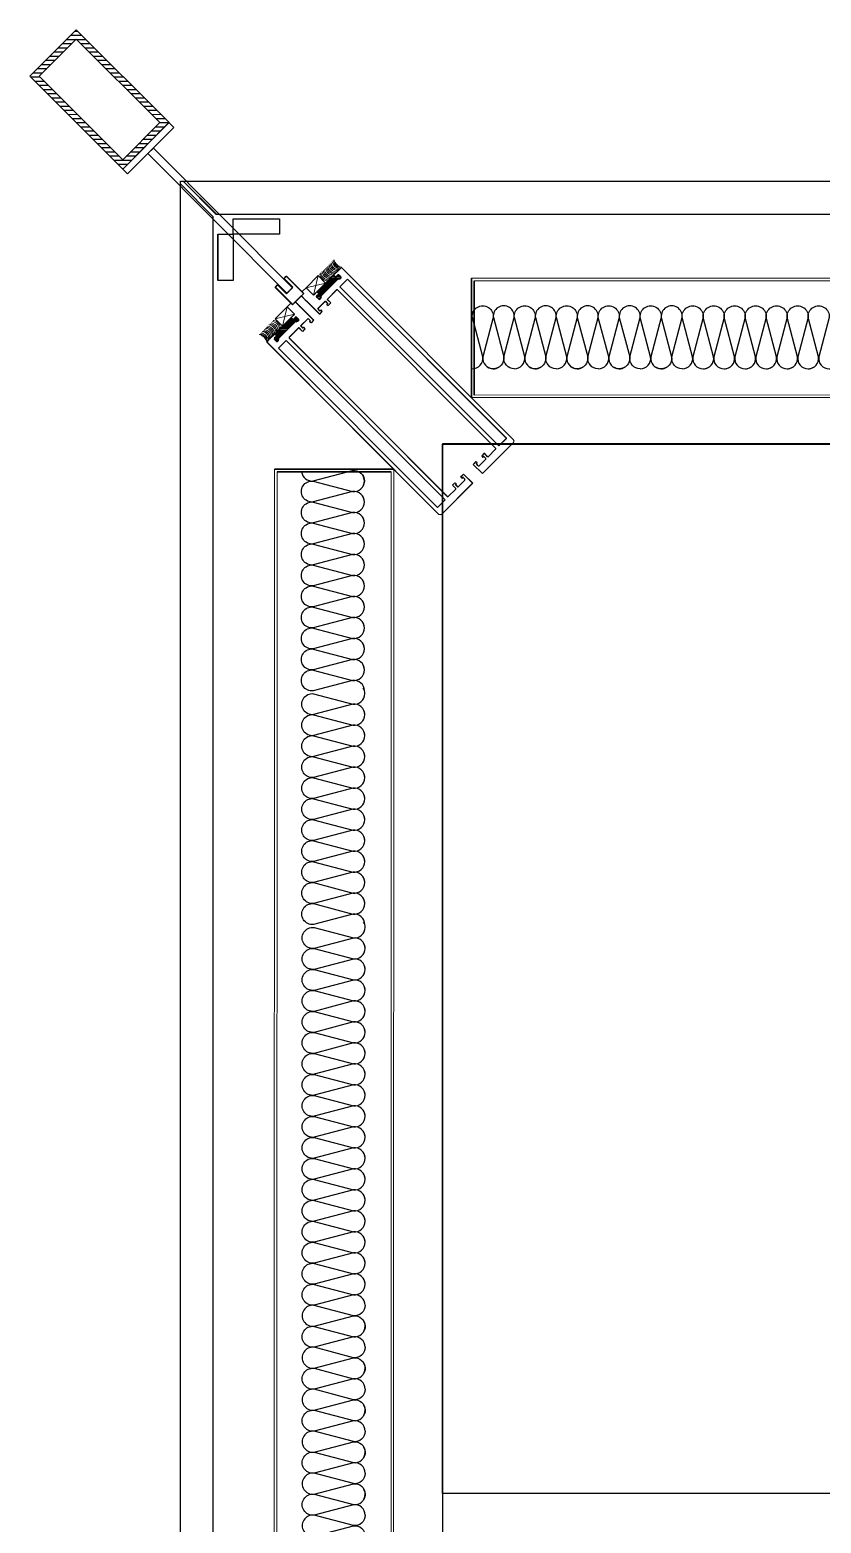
# Model space of a CAD drawing. Header units: feet. Extents: x 1421395 to 1426379, y -945253 to -943919.
# Drawn here: x 1421418.12 to 1421441.59, y -944243.07 to -944198.77 of the extents above; entities that cross this region are included whole.
import ezdxf

# ---------------------------------------------------------------- set-up
doc = ezdxf.new("R2010")
doc.units = ezdxf.units.FT
for name, color, linetype in [('04--hatch-1', 8, 'Continuous'), ('07--dim-1', 8, 'Continuous'), ('E--concrete-2', 4, 'Continuous'), ('glazing', 145, 'Continuous'), ('H--metalwork', 1, 'Continuous'), ('L--windows-1', 1, 'Continuous'), ('Xref Typical$0$L--windows-1', 1, 'Continuous')]:
    doc.layers.add(name, color=color, linetype=linetype)
doc.layers.add('1.PROFILES', color=6, linetype='Continuous', lineweight=35)

# ---------------------------------------------------------------- blocks, each defined once
blk = doc.blocks.new('DFS')
at = {"lineweight": 9}
h = blk.add_hatch(dxfattribs=at)
h.set_pattern_fill('ANSI32', color=250, scale=5, angle=855, style=0)
h.set_pattern_definition([(180, (832922.5313, -3439.9396), (-1e-11, -1.875), []), (180, (832921.9063, -3439.3146), (-1e-11, -1.875), [])])
h.paths.add_polyline_path([(638871.2, 53963.8, 0.414214), (638871.6, 53963.8), (638872.3, 53964.5), (638872.5, 53965.3), (638872.1, 53965.8), (638885.8, 53979.4), (638886.2, 53979), (638887, 53979.2), (638887.7, 53979.9, 0.414214), (638887.7, 53980.3), (638886, 53982, 0.414214), (638885.6, 53982), (638883.7, 53980), (638882.1, 53981.7, 0.094195), (638882, 53981.7), (638869.8, 53969.5, 0.094195), (638869.8, 53969.4), (638871.5, 53967.8), (638869.5, 53965.9, 0.414214), (638869.5, 53965.5)])
h = blk.add_hatch(dxfattribs=at)
h.set_pattern_fill('ANSI32', color=250, scale=5, angle=855, style=0)
h.set_pattern_definition([(180, (830801.9186, -1319.3269), (-1e-11, -1.875), []), (180, (830801.2936, -1318.7019), (-1e-11, -1.875), [])])
h.paths.add_polyline_path([(638855.5, 53948.1, -0.414214), (638855.5, 53947.8), (638854.8, 53947.1), (638854, 53946.8), (638853.6, 53947.2), (638839.9, 53933.6), (638840.3, 53933.2), (638840.1, 53932.3), (638839.4, 53931.6, -0.414214), (638839, 53931.6), (638837.3, 53933.3, -0.414214), (638837.3, 53933.7), (638839.3, 53935.6), (638837.7, 53937.2, -0.094195), (638837.7, 53937.3), (638849.8, 53949.5, -0.094195), (638849.9, 53949.5), (638851.5, 53947.9), (638853.5, 53949.8, -0.414214), (638853.8, 53949.8)])
at = {"color": 250}
for p, q in [((638888.3, 53987.9, 0), (638886.2, 53985.8, 0)), ((639019.4, 53856.5, 0), (638888.3, 53987.9, 0)), ((638844.4, 53979.2, 0), (638846.3, 53981.1, 0)), ((638851.1, 53972.6, 0), (638844.4, 53979.2, 0)), ((638846.5, 53981.3, 0), (638844.6, 53979.5, 0)), ((638844.6, 53979.5, 0), (638851.3, 53972.8, 0)), ((638846.3, 53981.1, 0), (638859.5, 53967.9, 0)), ((638859.7, 53968.1, 0), (638846.5, 53981.3, 0)), ((638885.8, 53979.1, 0), (638872.4, 53965.8, 0)), ((638886.2, 53985.8, 0), (638882.2, 53981.9, 0)), ((638882.2, 53981.9, 0), (638883.7, 53980.4, 0)), ((638883.7, 53980.4, 0), (638885.5, 53982.2, 0)), ((638886.1, 53978.7, 0), (638885.8, 53979.1, 0)), ((638887.1, 53979, 0), (638886.1, 53978.7, 0)), ((638886.2, 53982.2, 0), (638887.9, 53980.5, 0)), ((638887.9, 53979.8, 0), (638887.1, 53979, 0)), ((638837.8, 53972.6, 0), (638839.6, 53974.5, 0)), ((638851, 53959.4, 0), (638837.8, 53972.6, 0)), ((638839.9, 53974.7, 0), (638838, 53972.8, 0)), ((638838, 53972.8, 0), (638851.2, 53959.6, 0)), ((638839.6, 53974.5, 0), (638846.3, 53967.8, 0)), ((638846.5, 53968, 0), (638839.9, 53974.7, 0)), ((638846.3, 53967.8, 0), (638851.3, 53972.8, 0)), ((638847.4, 53968.8, 0), (638846.5, 53968, 0)), ((638857.7, 53966.2, 0), (638854.6, 53963, 0)), ((638857.7, 53966.2, 0), (638860.6, 53963.2, 0)), ((638867.1, 53966.7, 0), (638861.4, 53972.4, 0)), ((638867.4, 53967.1, 0), (638867.1, 53966.7, 0)), ((638869.6, 53969.3, 0), (638867.4, 53967.1, 0)), ((638869.3, 53966, 0), (638871.1, 53967.8, 0)), ((638871, 53963.6, 0), (638869.3, 53965.3, 0)), ((638871.1, 53967.8, 0), (638869.6, 53969.3, 0)), ((638872.4, 53965.8, 0), (638872.8, 53965.4, 0)), ((638872.8, 53965.4, 0), (638872.5, 53964.4, 0)), ((638877.7, 53963.7, 0), (638884.7, 53970.7, 0)), ((638885.4, 53970.7, 0), (639005.8, 53850, 0)), ((638852.6, 53952.3, 0), (638846.9, 53957.9, 0)), ((638853.2, 53961.6, 0), (638856.3, 53964.8, 0)), ((638853.2, 53961.6, 0), (638867.1, 53947.7, 0)), ((638856.1, 53958.7, 0), (638857.5, 53957.2, 0)), ((638857.5, 53957.2, 0), (638867.1, 53947.7, 0)), ((638860.6, 53963.2, 0), (638862.1, 53961.8, 0)), ((638862.1, 53961.8, 0), (638871.7, 53952.2, 0)), ((638870.4, 53956.4, 0), (638876, 53962.1, 0)), ((638871.9, 53954.9, 0), (638870.4, 53956.4, 0)), ((638872.5, 53964.4, 0), (638871.7, 53963.6, 0)), ((638871.7, 53952.2, 0), (638873.6, 53954.2, 0)), ((638872.1, 53954.7, 0), (638872, 53954.9, 0)), ((638872.6, 53955.2, 0), (638872.1, 53954.7, 0)), ((638873.6, 53954.2, 0), (638873.1, 53955.1, 0)), ((638876, 53962.1, 0), (638877.5, 53960.6, 0)), ((638877.8, 53960.3, 0), (638877.3, 53959.8, 0)), ((638877.4, 53959.4, 0), (638878.3, 53958.8, 0)), ((638877.6, 53960.5, 0), (638877.8, 53960.3, 0)), ((638880.2, 53960.8, 0), (638877.7, 53963.3, 0)), ((638878.3, 53958.8, 0), (638880.2, 53960.8, 0)), ((638840.3, 53933.6, 0), (638853.6, 53946.9, 0)), ((638851.5, 53948.2, 0), (638850, 53949.7, 0)), ((638850.3, 53949.9, 0), (638852.5, 53952.1, 0)), ((638853.3, 53950, 0), (638851.5, 53948.2, 0)), ((638852.2, 53951.9, 0), (638852.6, 53952.3, 0)), ((638853.6, 53946.9, 0), (638853.9, 53946.5, 0)), ((638853.9, 53946.5, 0), (638854.9, 53946.8, 0)), ((638855.7, 53948.3, 0), (638854, 53950, 0)), ((638854.9, 53946.8, 0), (638855.7, 53947.6, 0)), ((638862.9, 53949, 0), (638857.2, 53943.3, 0)), ((638857.2, 53943.3, 0), (638858.7, 53941.8, 0)), ((638864.4, 53947.4, 0), (638862.9, 53949, 0)), ((638864.1, 53946.7, 0), (638864.6, 53947.2, 0)), ((638865.1, 53945.7, 0), (638864.2, 53946.2, 0)), ((638864.6, 53947.2, 0), (638864.5, 53947.4, 0)), ((638867.1, 53947.7, 0), (638865.1, 53945.7, 0)), ((638831.4, 53931, 0), (638833.5, 53933.2, 0)), ((638962.5, 53799.6, 0), (638831.4, 53931, 0)), ((638833.7, 53933.4, 0), (638837.7, 53937.3, 0)), ((638838.9, 53935.6, 0), (638837.2, 53933.9, 0)), ((638837.2, 53933.2, 0), (638838.9, 53931.5, 0)), ((638837.4, 53937.1, 0), (638838.9, 53935.6, 0)), ((638839.6, 53931.5, 0), (638840.3, 53932.2, 0)), ((638840.6, 53933.2, 0), (638840.3, 53933.6, 0)), ((638840.3, 53932.2, 0), (638840.6, 53933.2, 0)), ((638855.6, 53941.7, 0), (638848.6, 53934.7, 0)), ((638848.6, 53933.9, 0), (638969, 53813.2, 0)), ((638858.6, 53939.1, 0), (638856, 53941.7, 0)), ((638860.5, 53941, 0), (638858.6, 53939.1, 0)), ((638858.8, 53941.7, 0), (638859, 53941.5, 0)), ((638859, 53941.5, 0), (638859.5, 53942, 0)), ((638860, 53942, 0), (638860.5, 53941, 0)), ((638995.7, 53830.7, 0), (639019.5, 53854.5, 0)), ((639019.9, 53855.5, 0), (639019.4, 53856.5, 0)), ((639019.5, 53854.5, 0), (639019.9, 53855.5, 0)), ((638998.3, 53841.8, 0), (638993.3, 53836.7, 0)), ((638997.2, 53846.2, 0), (638995.3, 53844.3, 0)), ((638995.3, 53844.3, 0), (638995.8, 53843.3, 0)), ((638996.2, 53843.2, 0), (638996.4, 53843.5, 0)), ((638996.7, 53843.7, 0), (638996.8, 53843.8, 0)), ((638996.8, 53843.8, 0), (638998.3, 53842.2, 0)), ((638999.8, 53843.6, 0), (638997.2, 53846.2, 0)), ((639005.8, 53849.3, 0), (639000.2, 53843.6, 0)), ((638979.4, 53828.4, 0), (638980.6, 53829.6, 0)), ((638980.6, 53829.6, 0), (638981.3, 53830.3, 0)), ((638981.3, 53830.3, 0), (638988.3, 53823.3, 0)), ((638989.5, 53838.4, 0), (638988.7, 53837.7, 0)), ((638988.7, 53837.7, 0), (638995.7, 53830.7, 0)), ((638990.6, 53839.6, 0), (638989.5, 53838.4, 0)), ((638991.6, 53839.1, 0), (638990.6, 53839.6, 0)), ((638991.2, 53838.1, 0), (638991.1, 53838.1, 0)), ((638991.1, 53838.1, 0), (638991.2, 53838.1, 0)), ((638991.3, 53838.4, 0), (638991.6, 53838.6, 0)), ((638991.5, 53837.8, 0), (638991.4, 53837.8, 0)), ((638992.5, 53836.7, 0), (638991.5, 53837.8, 0)), ((638988.3, 53823.3, 0), (638964.5, 53799.5, 0)), ((638969.7, 53813.2, 0), (638975.4, 53818.9, 0)), ((638972.9, 53821.8, 0), (638974.8, 53823.7, 0)), ((638975.4, 53819.3, 0), (638972.9, 53821.8, 0)), ((638974.8, 53823.7, 0), (638975.7, 53823.2, 0)), ((638975.3, 53822.3, 0), (638975.3, 53822.2, 0)), ((638975.3, 53822.2, 0), (638976.8, 53820.7, 0)), ((638975.8, 53822.8, 0), (638975.5, 53822.6, 0)), ((638977.2, 53820.7, 0), (638982.3, 53825.8, 0)), ((638980, 53827.5, 0), (638979.4, 53828.4, 0)), ((638980.6, 53827.7, 0), (638980.4, 53827.4, 0)), ((638980.9, 53827.9, 0), (638980.9, 53827.9, 0)), ((638980.9, 53827.9, 0), (638980.9, 53827.9, 0)), ((638982.3, 53826.5, 0), (638981.3, 53827.6, 0)), ((638981.3, 53827.6, 0), (638981.3, 53827.6, 0)), ((638963.5, 53799.2, 0), (638962.5, 53799.6, 0)), ((638964.5, 53799.5, 0), (638963.5, 53799.2, 0))]:
    blk.add_line(p, q, dxfattribs=at)
at = {"color": 250, "lineweight": 0}
for p, q in [((638870.6, 53981.6, 0), (638867.1, 53966.7, 0)), ((638876.2, 53975.9, 0), (638861.4, 53972.4, 0)), ((638843.4, 53943.1, 0), (638846.9, 53957.9, 0)), ((638837.8, 53948.7, 0), (638852.6, 53952.3, 0))]:
    blk.add_line(p, q, dxfattribs=at)
at = {"color": 6, "lineweight": 0}
for p, q in [((638987.4, 53979.6, 0), (639850.2, 53980, 0)), ((638989.4, 53977.6, 0), (639848.2, 53978, 0)), ((638987.4, 53888.6, 0), (639850.2, 53888.9, 0)), ((638989.4, 53890.6, 0), (639848.2, 53890.9, 0)), ((638837, 52584.1, 0), (638837.2, 53834, 0)), ((638839, 52586.1, 0), (638839.2, 53832, 0)), ((638926, 52586.1, 0), (638926.3, 53832, 0)), ((638928, 52584.1, 0), (638928.3, 53834, 0))]:
    blk.add_line(p, q, dxfattribs=at)
at = {"color": 250, "lineweight": 0, "elevation": 0}
for points in [[(638870.6, 53981.6), (638861.4, 53972.4), (638867.1, 53966.7), (638876.2, 53975.9)], [(638837.8, 53948.7), (638846.9, 53957.9), (638852.6, 53952.3), (638843.4, 53943.1)]]:
    blk.add_lwpolyline(points, close=True, dxfattribs=at)
at = {"color": 250, "lineweight": 9, "elevation": 0}
for points in [[(638883.7, 53980), (638885.6, 53982, -0.414214), (638886, 53982), (638887.7, 53980.3, -0.414214), (638887.7, 53979.9), (638887, 53979.2), (638886.2, 53979), (638885.8, 53979.4), (638872.1, 53965.8), (638872.5, 53965.3), (638872.3, 53964.5), (638871.6, 53963.8, -0.414214), (638871.2, 53963.8), (638869.5, 53965.5, -0.414214), (638869.5, 53965.9), (638871.5, 53967.8), (638869.8, 53969.4, -0.094195), (638869.8, 53969.5), (638882, 53981.7, -0.094195), (638882.1, 53981.7)], [(638839.3, 53935.6), (638837.3, 53933.7, 0.414214), (638837.3, 53933.3), (638839, 53931.6, 0.414214), (638839.4, 53931.6), (638840.1, 53932.3), (638840.3, 53933.2), (638839.9, 53933.6), (638853.6, 53947.2), (638854, 53946.8), (638854.8, 53947.1), (638855.5, 53947.8, 0.414214), (638855.5, 53948.1), (638853.8, 53949.8, 0.414214), (638853.5, 53949.8), (638851.5, 53947.9), (638849.9, 53949.5, 0.094195), (638849.8, 53949.5), (638837.7, 53937.3, 0.094195), (638837.7, 53937.2)]]:
    blk.add_lwpolyline(points, format="xyb", close=True, dxfattribs=at)
at = {"color": 250, "elevation": 0}
for points in [[(638887.1, 53973.2), (638892.9, 53979), (639014.1, 53857.6), (639008.3, 53851.8)], [(638887.1, 53973.2), (638892.9, 53979), (639014.1, 53857.6), (639008.3, 53851.8)], [(638846.1, 53932.2), (638840.3, 53926.4), (638961.5, 53804.9), (638967.3, 53810.7)], [(638846.1, 53932.2), (638840.3, 53926.4), (638961.5, 53804.9), (638967.3, 53810.7)]]:
    blk.add_lwpolyline(points, close=True, dxfattribs=at)
for points in [[(638853.2, 53961.6), (638859.7, 53968.1)], [(638861.4, 53972.4), (638858.4, 53969.4)], [(638846.9, 53957.9), (638849.7, 53960.7)], [(638853.2, 53961.6), (638851, 53959.4)]]:
    blk.add_lwpolyline(points, dxfattribs=at)
at = {"color": 250}
for points, elevation in [([(638988, 53910.6, 0.451718), (638996, 53919.6), (638988.1, 53949.6, -1.135042), (639004, 53949.6), (638996.1, 53919.6, 0.451718), (639004, 53910.6, 0.137116), (639008.2, 53911.8, 0.137116)], 0), ([(639020, 53910.6, -0.451718), (639012.1, 53919.6), (639020, 53949.6, 1.135042), (639004.1, 53949.6), (639012, 53919.6, -0.451718), (639004, 53910.6, -0.137116), (638999.9, 53911.8, -0.137116)], 0), ([(639020, 53910.6, 0.451718), (639028, 53919.6), (639020.1, 53949.6, -1.135042), (639036, 53949.6), (639028.1, 53919.6, 0.451718), (639036, 53910.6, 0.137116), (639040.2, 53911.8, 0.137116)], 0), ([(639052, 53910.6, -0.451718), (639044.1, 53919.6), (639052, 53949.6, 1.135042), (639036.1, 53949.6), (639044, 53919.6, -0.451718), (639036, 53910.6, -0.137116), (639031.9, 53911.8, -0.137116)], 0), ([(639052, 53910.6, 0.451718), (639060, 53919.6), (639052.1, 53949.6, -1.135042), (639068, 53949.6), (639060.1, 53919.6, 0.451718), (639068, 53910.6, 0.137116), (639072.2, 53911.8, 0.137116)], 0), ([(639084, 53910.6, -0.451718), (639076.1, 53919.6), (639084, 53949.6, 1.135042), (639068.1, 53949.6), (639076, 53919.6, -0.451718), (639068, 53910.6, -0.137116), (639063.9, 53911.8, -0.137116)], 0), ([(639084, 53910.6, 0.451718), (639092, 53919.6), (639084.1, 53949.6, -1.135042), (639100, 53949.6), (639092.1, 53919.6, 0.451718), (639100, 53910.6, 0.137116), (639104.2, 53911.8, 0.137116)], 0), ([(639116, 53910.6, -0.451718), (639108.1, 53919.6), (639116, 53949.6, 1.135042), (639100.1, 53949.6), (639108, 53919.6, -0.451718), (639100, 53910.6, -0.137116), (639095.9, 53911.8, -0.137116)], 0), ([(639116, 53910.6, 0.451718), (639124, 53919.6), (639116.1, 53949.6, -1.135042), (639132, 53949.6), (639124.1, 53919.6, 0.451718), (639132, 53910.6, 0.137116), (639136.2, 53911.8, 0.137116)], 0), ([(639148, 53910.6, -0.451718), (639140.1, 53919.6), (639148, 53949.6, 1.135042), (639132.1, 53949.6), (639140, 53919.6, -0.451718), (639132, 53910.6, -0.137116), (639127.9, 53911.8, -0.137116)], 0), ([(639148, 53910.6, 0.451718), (639156, 53919.6), (639148.1, 53949.6, -1.135042), (639164, 53949.6), (639156.1, 53919.6, 0.451718), (639164, 53910.6, 0.137116), (639168.2, 53911.8, 0.137116)], 0), ([(639164, 53910.6, 0.451718), (639172, 53919.6), (639164.1, 53949.6, -1.135042), (639180, 53949.6), (639172.1, 53919.6, 0.451718), (639180, 53910.6, 0.137116), (639184.2, 53911.8, 0.137116)], 0), ([(639180, 53910.6, 0.451718), (639188, 53919.6), (639180.1, 53949.6, -1.135042), (639196, 53949.6), (639188.1, 53919.6, 0.451718), (639196, 53910.6, 0.137116), (639200.2, 53911.8, 0.137116)], 0), ([(639196, 53910.6, 0.451718), (639204, 53919.6), (639196.1, 53949.6, -1.135042), (639212, 53949.6), (639204.1, 53919.6, 0.451718), (639212, 53910.6, 0.137116), (639216.2, 53911.8, 0.137116)], 0), ([(639212, 53910.6, 0.451718), (639220, 53919.6), (639212.1, 53949.6, -1.135042), (639228, 53949.6), (639220.1, 53919.6, 0.451718), (639228, 53910.6, 0.137116), (639232.2, 53911.8, 0.137116)], 0), ([(639228, 53910.6, 0.451718), (639236, 53919.6), (639228.1, 53949.6, -1.135042), (639244, 53949.6), (639236.1, 53919.6, 0.451718), (639244, 53910.6, 0.137116), (639248.2, 53911.8, 0.137116)], 0), ([(639244, 53910.6, 0.451718), (639252, 53919.6), (639244.1, 53949.6, -1.135042), (639260, 53949.6), (639252.1, 53919.6, 0.451718), (639260, 53910.6, 0.137116), (639264.2, 53911.8, 0.137116)], 0), ([(638905.8, 53809.1, 0.451718), (638896.8, 53817), (638866.8, 53809.1, -1.135042), (638866.8, 53825), (638896.8, 53817.1, 0.451718), (638905.8, 53825.1, 0.137116), (638904.6, 53829.2, 0.137116)], 0), ([(638857.9, 53832, 0.410517), (638866.8, 53825.1), (638896.8, 53833, -0.451718), (638905.8, 53825.1, -0.137116), (638904.6, 53820.9)], 0), ([(638905.8, 53793.1, 0.451718), (638896.8, 53801), (638866.8, 53793.1, -1.135042), (638866.8, 53809), (638896.8, 53801.1, 0.451718), (638905.8, 53809.1, 0.137116), (638904.6, 53813.2, 0.137116)], 0), ([(638905.8, 53777.1, 0.451718), (638896.8, 53785), (638866.8, 53777.1, -1.135042), (638866.8, 53793), (638896.8, 53785.1, 0.451718), (638905.8, 53793.1, 0.137116), (638904.6, 53797.2, 0.137116)], 0), ([(638905.8, 53761.1, 0.451718), (638896.8, 53769), (638866.8, 53761.1, -1.135042), (638866.8, 53777), (638896.8, 53769.1, 0.451718), (638905.8, 53777.1, 0.137116), (638904.6, 53781.2, 0.137116)], 0), ([(638905.8, 53745.1, 0.451718), (638896.8, 53753), (638866.8, 53745.1, -1.135042), (638866.8, 53761), (638896.8, 53753.1, 0.451718), (638905.8, 53761.1, 0.137116), (638904.6, 53765.2, 0.137116)], 0), ([(638905.8, 53729.1, 0.451718), (638896.8, 53737), (638866.8, 53729.1, -1.135042), (638866.8, 53745), (638896.8, 53737.1, 0.451718), (638905.8, 53745.1, 0.137116), (638904.6, 53749.2, 0.137116)], 0), ([(638905.8, 53713.1, 0.451718), (638896.8, 53721), (638866.8, 53713.1, -1.135042), (638866.8, 53729), (638896.8, 53721.1, 0.451718), (638905.8, 53729.1, 0.137116), (638904.6, 53733.2, 0.137116)], 0), ([(638905.8, 53697.1, 0.451718), (638896.8, 53705), (638866.8, 53697.1, -1.135042), (638866.8, 53713), (638896.8, 53705.1, 0.451718), (638905.8, 53713.1, 0.137116), (638904.6, 53717.2, 0.137116)], 0), ([(638905.8, 53681.1, 0.451718), (638896.8, 53689), (638866.8, 53681.1, -1.135042), (638866.8, 53697), (638896.8, 53689.1, 0.451718), (638905.8, 53697.1, 0.137116), (638904.6, 53701.2, 0.137116)], 0), ([(638905.8, 53665.1, 0.451718), (638896.8, 53673), (638866.8, 53665.1, -1.135042), (638866.8, 53681), (638896.8, 53673.1, 0.451718), (638905.8, 53681.1, 0.137116), (638904.6, 53685.2, 0.137116)], 0), ([(638906.1, 53646.9, 0.451718), (638897.1, 53654.9), (638867.1, 53647, -1.135042), (638867.1, 53662.9), (638897.1, 53655, 0.451718), (638906.1, 53662.9, 0.137116), (638904.9, 53667.1, 0.137116)], 0), ([(638906.1, 53630.9, 0.451718), (638897.1, 53638.9), (638867.1, 53631, -1.135042), (638867.1, 53646.9), (638897.1, 53639, 0.451718), (638906.1, 53646.9, 0.137116), (638904.9, 53651.1, 0.137116)], 0), ([(638906.1, 53614.9, 0.451718), (638897.1, 53622.9), (638867.1, 53615, -1.135042), (638867.1, 53630.9), (638897.1, 53623, 0.451718), (638906.1, 53630.9, 0.137116), (638904.9, 53635.1, 0.137116)], 0), ([(638906.1, 53598.9, 0.451718), (638897.1, 53606.9), (638867.1, 53599, -1.135042), (638867.1, 53614.9), (638897.1, 53607, 0.451718), (638906.1, 53614.9, 0.137116), (638904.9, 53619.1, 0.137116)], 0), ([(638906.1, 53582.9, 0.451718), (638897.1, 53590.9), (638867.1, 53583, -1.135042), (638867.1, 53598.9), (638897.1, 53591, 0.451718), (638906.1, 53598.9, 0.137116), (638904.9, 53603.1, 0.137116)], 0), ([(638906.1, 53566.9, 0.451718), (638897.1, 53574.9), (638867.1, 53567, -1.135042), (638867.1, 53582.9), (638897.1, 53575, 0.451718), (638906.1, 53582.9, 0.137116), (638904.9, 53587.1, 0.137116)], 0), ([(638906.1, 53550.9, 0.451718), (638897.1, 53558.9), (638867.1, 53551, -1.135042), (638867.1, 53566.9), (638897.1, 53559, 0.451718), (638906.1, 53566.9, 0.137116), (638904.9, 53571.1, 0.137116)], 0), ([(638906.1, 53534.9, 0.451718), (638897.1, 53542.9), (638867.1, 53535, -1.135042), (638867.1, 53550.9), (638897.1, 53543, 0.451718), (638906.1, 53550.9, 0.137116), (638904.9, 53555.1, 0.137116)], 0), ([(638906.1, 53518.9, 0.451718), (638897.1, 53526.9), (638867.1, 53519, -1.135042), (638867.1, 53534.9), (638897.1, 53527, 0.451718), (638906.1, 53534.9, 0.137116), (638904.9, 53539.1, 0.137116)], 0), ([(638906.1, 53502.9, 0.451718), (638897.1, 53510.9), (638867.1, 53503, -1.135042), (638867.1, 53518.9), (638897.1, 53511, 0.451718), (638906.1, 53518.9, 0.137116), (638904.9, 53523.1, 0.137116)], 0), ([(638906.1, 53486.9, 0.451718), (638897.1, 53494.9), (638867.1, 53487, -1.135042), (638867.1, 53502.9), (638897.1, 53495, 0.451718), (638906.1, 53502.9, 0.137116), (638904.9, 53507.1, 0.137116)], 0), ([(638906.4, 53468.8, 0.451718), (638897.4, 53476.7), (638867.4, 53468.8, -1.135042), (638867.4, 53484.7), (638897.4, 53476.8, 0.451718), (638906.4, 53484.8, 0.137116), (638905.2, 53488.9, 0.137116)], 0), ([(638906.4, 53452.8, 0.451718), (638897.4, 53460.7), (638867.4, 53452.8, -1.135042), (638867.4, 53468.7), (638897.4, 53460.8, 0.451718), (638906.4, 53468.8, 0.137116), (638905.2, 53472.9, 0.137116)], 0), ([(638906.4, 53436.8, 0.451718), (638897.4, 53444.7), (638867.4, 53436.8, -1.135042), (638867.4, 53452.7), (638897.4, 53444.8, 0.451718), (638906.4, 53452.8, 0.137116), (638905.2, 53456.9, 0.137116)], 0), ([(638906.4, 53420.8, 0.451718), (638897.4, 53428.7), (638867.4, 53420.8, -1.135042), (638867.4, 53436.7), (638897.4, 53428.8, 0.451718), (638906.4, 53436.8, 0.137116), (638905.2, 53440.9, 0.137116)], 0), ([(638906.4, 53404.8, 0.451718), (638897.4, 53412.7), (638867.4, 53404.8, -1.135042), (638867.4, 53420.7), (638897.4, 53412.8, 0.451718), (638906.4, 53420.8, 0.137116), (638905.2, 53424.9, 0.137116)], 0), ([(638906.4, 53388.8, 0.451718), (638897.4, 53396.7), (638867.4, 53388.8, -1.135042), (638867.4, 53404.7), (638897.4, 53396.8, 0.451718), (638906.4, 53404.8, 0.137116), (638905.2, 53408.9, 0.137116)], 0), ([(638906.4, 53372.8, 0.451718), (638897.4, 53380.7), (638867.4, 53372.8, -1.135042), (638867.4, 53388.7), (638897.4, 53380.8, 0.451718), (638906.4, 53388.8, 0.137116), (638905.2, 53392.9, 0.137116)], 0), ([(638906.4, 53356.8, 0.451718), (638897.4, 53364.7), (638867.4, 53356.8, -1.135042), (638867.4, 53372.7), (638897.4, 53364.8, 0.451718), (638906.4, 53372.8, 0.137116), (638905.2, 53376.9, 0.137116)], 0), ([(638906.4, 53340.8, 0.451718), (638897.4, 53348.7), (638867.4, 53340.8, -1.135042), (638867.4, 53356.7), (638897.4, 53348.8, 0.451718), (638906.4, 53356.8, 0.137116), (638905.2, 53360.9, 0.137116)], 0), ([(638906.4, 53324.8, 0.451718), (638897.4, 53332.7), (638867.4, 53324.8, -1.135042), (638867.4, 53340.7), (638897.4, 53332.8, 0.451718), (638906.4, 53340.8, 0.137116), (638905.2, 53344.9, 0.137116)], 0), ([(638906.4, 53308.8, 0.451718), (638897.4, 53316.7), (638867.4, 53308.8, -1.135042), (638867.4, 53324.7), (638897.4, 53316.8, 0.451718), (638906.4, 53324.8, 0.137116), (638905.2, 53328.9, 0.137116)], 0), ([(638906.4, 53292.8, 0.451718), (638897.4, 53300.7), (638867.4, 53292.8, -1.135042), (638867.4, 53308.7), (638897.4, 53300.8, 0.451718), (638906.4, 53308.8, 0.137116), (638905.2, 53312.9, 0.137116)], 0), ([(638906.4, 53276.8, 0.451718), (638897.4, 53284.7), (638867.4, 53276.8, -1.135042), (638867.4, 53292.7), (638897.4, 53284.8, 0.451718), (638906.4, 53292.8, 0.137116), (638905.2, 53296.9, 0.137116)], 0), ([(638906.4, 53260.8, 0.451718), (638897.4, 53268.7), (638867.4, 53260.8, -1.135042), (638867.4, 53276.7), (638897.4, 53268.8, 0.451718), (638906.4, 53276.8, 0.137116), (638905.2, 53280.9, 0.137116)], 0), ([(638906.4, 53244.8, 0.451718), (638897.4, 53252.7), (638867.4, 53244.8, -1.135042), (638867.4, 53260.7), (638897.4, 53252.8, 0.451718), (638906.4, 53260.8, 0.137116), (638905.2, 53264.9, 0.137116)], 0), ([(638906.4, 53228.8, 0.451718), (638897.4, 53236.7), (638867.4, 53228.8, -1.135042), (638867.4, 53244.7), (638897.4, 53236.8, 0.451718), (638906.4, 53244.8, 0.137116), (638905.2, 53248.9, 0.137116)], 0), ([(638906.4, 53212.8, 0.451718), (638897.4, 53220.7), (638867.4, 53212.8, -1.135042), (638867.4, 53228.7), (638897.4, 53220.8, 0.451718), (638906.4, 53228.8, 0.137116), (638905.2, 53232.9, 0.137116)], 0), ([(638906.4, 53196.8, 0.451718), (638897.4, 53204.7), (638867.4, 53196.8, -1.135042), (638867.4, 53212.7), (638897.4, 53204.8, 0.451718), (638906.4, 53212.8, 0.137116), (638905.2, 53216.9, 0.137116)], 0), ([(638906.4, 53196.8, -0.451718), (638897.4, 53188.8), (638867.4, 53196.7, 1.135042), (638867.4, 53180.8), (638897.4, 53188.7, -0.451718), (638906.4, 53180.8, -0.137116), (638905.2, 53176.6, -0.137116)], 0), ([(638906.4, 53164.8, 0.451718), (638897.4, 53172.7), (638867.4, 53164.8, -1.135042), (638867.4, 53180.7), (638897.4, 53172.8, 0.451718), (638906.4, 53180.8, 0.137116), (638905.2, 53184.9, 0.137116)], 0), ([(638906.4, 53164.8, -0.451718), (638897.4, 53156.8), (638867.4, 53164.7, 1.135042), (638867.4, 53148.8), (638897.4, 53156.7, -0.451718), (638906.4, 53148.8, -0.137116), (638905.2, 53144.6, -0.137116)], 0), ([(638906.4, 53132.8, 0.451718), (638897.4, 53140.7), (638867.4, 53132.8, -1.135042), (638867.4, 53148.7), (638897.4, 53140.8, 0.451718), (638906.4, 53148.8, 0.137116), (638905.2, 53152.9, 0.137116)], 0), ([(638906.4, 53132.8, -0.451718), (638897.4, 53124.8), (638867.4, 53132.7, 1.135042), (638867.4, 53116.8), (638897.4, 53124.7, -0.451718), (638906.4, 53116.8, -0.137116), (638905.2, 53112.6, -0.137116)], 0), ([(638906.4, 53100.8, 0.451718), (638897.4, 53108.7), (638867.4, 53100.8, -1.135042), (638867.4, 53116.7), (638897.4, 53108.8, 0.451718), (638906.4, 53116.8, 0.137116), (638905.2, 53120.9, 0.137116)], 0), ([(638906.4, 53100.8, -0.451718), (638897.4, 53092.8), (638867.4, 53100.7, 1.135042), (638867.4, 53084.8), (638897.4, 53092.7, -0.451718), (638906.4, 53084.8, -0.137116), (638905.2, 53080.6, -0.137116)], 0), ([(638906.4, 53068.8, 0.451718), (638897.4, 53076.7), (638867.4, 53068.8, -1.135042), (638867.4, 53084.7), (638897.4, 53076.8, 0.451718), (638906.4, 53084.8, 0.137116), (638905.2, 53088.9, 0.137116)], 0), ([(638906.4, 53068.8, -0.451718), (638897.4, 53060.8), (638867.4, 53068.7, 1.135042), (638867.4, 53052.8), (638897.4, 53060.7, -0.451718), (638906.4, 53052.8, -0.137116), (638905.2, 53048.6, -0.137116)], 0), ([(638906.4, 53036.8, 0.451718), (638897.4, 53044.7), (638867.4, 53036.8, -1.135042), (638867.4, 53052.7), (638897.4, 53044.8, 0.451718), (638906.4, 53052.8, 0.137116), (638905.2, 53056.9, 0.137116)], 0), ([(638906.4, 53036.8, 0.451718), (638897.4, 53044.7), (638867.4, 53036.8, -1.135042), (638867.4, 53052.7), (638897.4, 53044.8, 0.451718), (638906.4, 53052.8, 0.137116), (638905.2, 53056.9, 0.137116)], 236), ([(638906.4, 53036.8, -0.451718), (638897.4, 53028.8), (638867.4, 53036.7, 1.135042), (638867.4, 53020.8), (638897.4, 53028.7, -0.451718), (638906.4, 53020.8, -0.137116), (638905.2, 53016.6, -0.137116)], 236)]:
    blk.add_lwpolyline(points, format="xyb", dxfattribs=dict(at, elevation=elevation))
at = {"color": 250, "lineweight": 0}
for centre, radius, start, end in [((638882.8, 53988.6, 0), 5.73, 184.7967, 273.6614), ((638883.6, 53989.3, 0), 5.73, 184.7967, 273.6614), ((638884.6, 53990.3, 0), 5.73, 184.7967, 273.6614), ((638885.4, 53991.2, 0), 5.73, 184.7967, 273.6614), ((638886.1, 53991.9, 0), 5.73, 184.7967, 273.6614), ((638888.9, 53994.2, 0), 7.86, 194.3786, 255.5825), ((638889.6, 53995, 0), 7.86, 194.3786, 255.5825), ((638890.2, 53995.5, 0), 7.86, 194.3714, 255.6286), ((638877.7, 53983.4, 0), 5.73, 184.7967, 273.6614), ((638878.4, 53984.2, 0), 5.73, 184.7967, 273.6614), ((638879.4, 53985.1, 0), 5.73, 184.7967, 273.6614), ((638880.3, 53986, 0), 5.73, 184.7967, 273.6614), ((638881.1, 53986.8, 0), 5.73, 184.7967, 273.6614), ((638882, 53987.8, 0), 5.73, 184.7967, 273.6614), ((638831.5, 53937.3, 0), 5.73, 356.3386, 85.2033), ((638832.5, 53938.3, 0), 5.73, 356.3386, 85.2033), ((638833.3, 53939, 0), 5.73, 356.3386, 85.2033), ((638834.2, 53939.9, 0), 5.73, 356.3386, 85.2033), ((638835.2, 53940.9, 0), 5.73, 356.3386, 85.2033), ((638835.9, 53941.7, 0), 5.73, 356.3386, 85.2033), ((638823.8, 53929.1, 0), 7.86, 14.3714, 75.6286), ((638824.4, 53929.7, 0), 7.86, 14.4175, 75.6214), ((638825.1, 53930.4, 0), 7.86, 14.4175, 75.6214), ((638827.4, 53933.2, 0), 5.73, 356.3386, 85.2033), ((638828.2, 53933.9, 0), 5.73, 356.3386, 85.2033), ((638829, 53934.7, 0), 5.73, 356.3386, 85.2033), ((638830, 53935.7, 0), 5.73, 356.3386, 85.2033), ((638830.7, 53936.5, 0), 5.73, 356.3386, 85.2033)]:
    blk.add_arc(centre, radius, start, end, dxfattribs=at)
at = {"color": 250}
for centre, radius, start, end in [((638885.8, 53981.8, 0), 0.5, 45, 135), ((638887.5, 53980.1, 0), 0.5, 315, 45), ((638869.7, 53965.7, 0), 0.5, 135, 225), ((638885, 53970.4, 0), 0.5, 45, 135), ((638871.4, 53964, 0), 0.5, 225, 315), ((638872.1, 53955.1, 0), 0.3, 213.6985, 236.3015), ((638872.8, 53955, 0), 0.3, 30, 135), ((638877.5, 53959.6, 0), 0.3, 135, 240), ((638877.4, 53960.3, 0), 0.3, 30.7816, 59.2184), ((638877.9, 53963.5, 0), 0.3, 135, 225), ((638853.6, 53949.6, 0), 0.5, 45, 135), ((638855.3, 53947.9, 0), 0.5, 315, 45), ((638864.4, 53946.5, 0), 0.3, 135, 240), ((638864.2, 53947.2, 0), 0.3, 33.6985, 56.3015), ((638837.5, 53933.5, 0), 0.5, 135, 225), ((638839.2, 53931.8, 0), 0.5, 225, 315), ((638848.9, 53934.3, 0), 0.5, 135, 225), ((638855.8, 53941.5, 0), 0.3, 45, 135), ((638859, 53941.9, 0), 0.3, 210.7816, 239.2184), ((638859.7, 53941.8, 0), 0.3, 30, 135), ((638996.1, 53843.5, 0), 0.3, 210, 303.3535), ((638996.7, 53843.4, 0), 0.3, 84.5901, 150), ((638998.1, 53842, 0), 0.3, 315, 45), ((639000, 53843.8, 0), 0.3, 225, 315), ((639005.5, 53849.6, 0), 0.5, 315, 45), ((638991.4, 53838.2, 0), 0.3, 120, 185.4099), ((638991.4, 53838.2, 0), 0.3, 195.8395, 223.2462), ((638991.5, 53838.1, 0), 0.3, 201.8392, 255), ((638991.4, 53838.8, 0), 0.3, 316.3831, 60), ((638992.9, 53837.1, 0), 0.5, 225, 315), ((638975.6, 53822.4, 0), 0.3, 120, 185.4099), ((638975.2, 53819.1, 0), 0.3, 315, 45), ((638975.5, 53823, 0), 0.3, 326.6465, 60), ((638977, 53820.9, 0), 0.3, 225, 315), ((638980.2, 53827.6, 0), 0.3, 210, 313.6169), ((638980.9, 53827.6, 0), 0.3, 84.5901, 150), ((638980.9, 53827.6, 0), 0.3, 46.7538, 74.1605), ((638981, 53827.5, 0), 0.3, 15, 68.1608), ((638982, 53826.1, 0), 0.5, 315, 45), ((638969.4, 53813.6, 0), 0.5, 225, 315)]:
    blk.add_arc(centre, radius, start, end, dxfattribs=at)
at = {"layer": '1.PROFILES'}
for p, q in [((638987.4, 53888.6, 0), (638987.4, 53979.6, 0)), ((638989.4, 53890.6, 0), (638989.4, 53977.6, 0)), ((638837.2, 53834, 0), (638928.3, 53834, 0)), ((638839.2, 53832, 0), (638926.3, 53832, 0))]:
    blk.add_line(p, q, dxfattribs=at)
at = {"layer": 'H--metalwork', "color": 6, "linetype": 'Continuous', "elevation": 0}
for points in [[(638805.8, 54013.3), (638805.8, 54024.8), (638841.1, 54024.8), (638841.1, 54013.3)], [(638794.2, 54013.3), (638805.8, 54013.3), (638805.8, 53977.9), (638794.2, 53977.9)]]:
    blk.add_lwpolyline(points, close=True, dxfattribs=at)
at = {"layer": 'L--windows-1', "color": 5, "linetype": 'Continuous'}
for p, q in [((638790.6, 54026.5, 0), (638765.6, 54051.5, 0)), ((638792.7, 54028.6, 0), (638767.7, 54053.6, 0))]:
    blk.add_line(p, q, dxfattribs=at)
blk = doc.blocks.new('Xref Typical$0$A$C678E3510')
at = {"layer": 'Xref Typical$0$L--windows-1'}
for p, q in [((2072, 23771.1, 0), (9372, 23771.1)), ((2072, 20006.1, 0), (2072, 23771.1, 0)), ((2272, 23571.1), (9372, 23571.1)), ((2272, 20006.1, 0), (2272, 23571.1, 0))]:
    blk.add_line(p, q, dxfattribs=at)
blk = doc.blocks.new('RGQ')
at = {"layer": '04--hatch-1'}
h = blk.add_hatch(dxfattribs=at)
h.set_pattern_fill('ANSI31', color=256)
h.paths.add_polyline_path([(431651, 108268.1), (431601, 108268.1), (431601, 108168.1), (431651, 108168.1)])
h.paths.add_polyline_path([(431646, 108263.1), (431646, 108173.1), (431606, 108173.1), (431606, 108263.1)], flags=16)
at = {"layer": 'H--metalwork'}
for points in [[(431601, 108268.1), (431651, 108268.1), (431651, 108168.1), (431601, 108168.1)], [(431606, 108263.1), (431646, 108263.1), (431646, 108173.1), (431606, 108173.1)]]:
    blk.add_lwpolyline(points, close=True, dxfattribs=at)
blk = doc.blocks.new('4th')
at = {"lineweight": 9}
h = blk.add_hatch(dxfattribs=at)
h.set_pattern_fill('ANSI32', color=250, scale=5, angle=855, style=0)
h.set_pattern_definition([(180, (-274969.1879, -428438.2266), (-1e-11, -1.875), []), (180, (-274969.8129, -428437.6016), (-1e-11, -1.875), [])])
h.paths.add_polyline_path([(-472657.3, -371034.5, 0.414214), (-472657, -371034.5), (-472656.3, -371033.8), (-472656, -371032.9), (-472656.5, -371032.5), (-472642.8, -371018.9), (-472642.4, -371019.3), (-472641.6, -371019.1), (-472640.9, -371018.3, 0.414214), (-472640.9, -371018), (-472642.6, -371016.3, 0.414214), (-472642.9, -371016.3), (-472644.9, -371018.2), (-472646.5, -371016.6, 0.094195), (-472646.5, -371016.6), (-472658.7, -371028.8, 0.094195), (-472658.7, -371028.9), (-472657.1, -371030.5), (-472659, -371032.4, 0.414214), (-472659, -371032.8)])
h = blk.add_hatch(dxfattribs=at)
h.set_pattern_fill('ANSI32', color=250, scale=5, angle=855, style=0)
h.set_pattern_definition([(180, (-277089.8006, -426317.614), (-1e-11, -1.875), []), (180, (-277090.4256, -426316.989), (-1e-11, -1.875), [])])
h.paths.add_polyline_path([(-472673, -371050.2, -0.414214), (-472673, -371050.5), (-472673.8, -371051.2), (-472674.6, -371051.5), (-472675, -371051.1), (-472688.6, -371064.7), (-472688.2, -371065.1), (-472688.5, -371065.9), (-472689.2, -371066.7, -0.414214), (-472689.5, -371066.7), (-472691.2, -371065, -0.414214), (-472691.2, -371064.6), (-472689.3, -371062.7), (-472690.9, -371061, -0.094195), (-472690.9, -371061), (-472678.7, -371048.8, -0.094195), (-472678.7, -371048.8), (-472677, -371050.4), (-472675.1, -371048.5, -0.414214), (-472674.7, -371048.5)])
at = {"color": 250}
for p, q in [((-472682.1, -371017, 0), (-472683.9, -371018.8, 0)), ((-472682.1, -371017, 0), (-472683.9, -371018.8, 0)), ((-472668.9, -371030.2, 0), (-472682.1, -371017, 0)), ((-472668.9, -371030.2, 0), (-472682.1, -371017, 0)), ((-472642.4, -371012.5, 0), (-472646.3, -371016.4, 0)), ((-472646.3, -371016.4, 0), (-472644.9, -371017.9, 0)), ((-472644.9, -371017.9, 0), (-472643.1, -371016.1, 0)), ((-472640.3, -371010.4, 0), (-472642.4, -371012.5, 0)), ((-472642.4, -371016.1, 0), (-472640.7, -371017.8, 0)), ((-472509.1, -371141.8, 0), (-472640.3, -371010.4, 0)), ((-472690.8, -371025.7, 0), (-472688.9, -371023.8, 0)), ((-472690.8, -371025.7, 0), (-472688.9, -371023.8, 0)), ((-472677.6, -371038.9, 0), (-472690.8, -371025.7, 0)), ((-472677.6, -371038.9, 0), (-472690.8, -371025.7, 0)), ((-472688.7, -371023.6, 0), (-472690.6, -371025.4, 0)), ((-472688.7, -371023.6, 0), (-472690.6, -371025.4, 0)), ((-472690.6, -371025.4, 0), (-472677.4, -371038.6, 0)), ((-472690.6, -371025.4, 0), (-472677.4, -371038.6, 0)), ((-472688.9, -371023.8, 0), (-472682.2, -371030.5, 0)), ((-472688.9, -371023.8, 0), (-472682.2, -371030.5, 0)), ((-472682, -371030.3, 0), (-472688.7, -371023.6, 0)), ((-472682, -371030.3, 0), (-472688.7, -371023.6, 0)), ((-472684.2, -371019, 0), (-472682.3, -371017.2, 0)), ((-472684.2, -371019, 0), (-472682.3, -371017.2, 0)), ((-472677.5, -371025.7, 0), (-472684.2, -371019, 0)), ((-472677.5, -371025.7, 0), (-472684.2, -371019, 0)), ((-472683.9, -371018.8, 0), (-472677.2, -371025.5, 0)), ((-472683.9, -371018.8, 0), (-472677.2, -371025.5, 0)), ((-472682.3, -371017.2, 0), (-472669.1, -371030.4, 0)), ((-472682.3, -371017.2, 0), (-472669.1, -371030.4, 0)), ((-472682.2, -371030.5, 0), (-472677.2, -371025.5, 0)), ((-472682.2, -371030.5, 0), (-472677.2, -371025.5, 0)), ((-472661.5, -371031.6, 0), (-472667.1, -371025.9, 0)), ((-472642.8, -371019.2, 0), (-472656.1, -371032.5, 0)), ((-472650.9, -371034.6, 0), (-472643.9, -371027.5, 0)), ((-472643.2, -371027.5, 0), (-472522.7, -371148.3, 0)), ((-472642.5, -371019.6, 0), (-472642.8, -371019.2, 0)), ((-472641.4, -371019.3, 0), (-472642.5, -371019.6, 0)), ((-472640.7, -371018.5, 0), (-472641.4, -371019.3, 0)), ((-472681.2, -371029.4, 0), (-472682, -371030.3, 0)), ((-472681.2, -371029.4, 0), (-472682, -371030.3, 0)), ((-472675.4, -371036.7, 0), (-472672.2, -371033.5, 0)), ((-472675.4, -371036.7, 0), (-472661.4, -371050.6, 0)), ((-472670.8, -371032.1, 0), (-472674, -371035.3, 0)), ((-472672.5, -371039.6, 0), (-472671, -371041.1, 0)), ((-472670.8, -371032.1, 0), (-472667.9, -371035, 0)), ((-472667.9, -371035, 0), (-472666.5, -371036.5, 0)), ((-472666.5, -371036.5, 0), (-472656.9, -371046.1, 0)), ((-472661.1, -371031.2, 0), (-472661.5, -371031.6, 0)), ((-472658.9, -371029, 0), (-472661.1, -371031.2, 0)), ((-472659.2, -371032.2, 0), (-472657.4, -371030.5, 0)), ((-472657.5, -371034.6, 0), (-472659.2, -371032.9, 0)), ((-472657.4, -371030.5, 0), (-472658.9, -371029, 0)), ((-472658.2, -371041.8, 0), (-472652.5, -371036.2, 0)), ((-472656.1, -371033.9, 0), (-472656.8, -371034.6, 0)), ((-472656.1, -371032.5, 0), (-472655.8, -371032.9, 0)), ((-472655.8, -371032.9, 0), (-472656.1, -371033.9, 0)), ((-472652.5, -371036.2, 0), (-472651, -371037.7, 0)), ((-472650.8, -371038, 0), (-472651.2, -371038.4, 0)), ((-472651.2, -371038.9, 0), (-472650.3, -371039.4, 0)), ((-472648.3, -371037.5, 0), (-472650.9, -371035, 0)), ((-472650.9, -371037.8, 0), (-472650.8, -371038, 0)), ((-472650.3, -371039.4, 0), (-472648.3, -371037.5, 0)), ((-472675.9, -371046, 0), (-472681.6, -371040.4, 0)), ((-472677, -371050.1, 0), (-472678.5, -371048.6, 0)), ((-472678.3, -371048.4, 0), (-472676.1, -371046.2, 0)), ((-472675.3, -371048.3, 0), (-472677, -371050.1, 0)), ((-472676.3, -371046.4, 0), (-472675.9, -371046, 0)), ((-472672.9, -371050, 0), (-472674.6, -371048.3, 0)), ((-472673.6, -371051.5, 0), (-472672.9, -371050.7, 0)), ((-472665.7, -371049.3, 0), (-472671.3, -371055, 0)), ((-472671, -371041.1, 0), (-472661.4, -371050.6, 0)), ((-472664.2, -371050.8, 0), (-472665.7, -371049.3, 0)), ((-472664.4, -371051.6, 0), (-472663.9, -371051.1, 0)), ((-472663.9, -371051.1, 0), (-472664.1, -371050.9, 0)), ((-472661.4, -371050.6, 0), (-472663.4, -371052.6, 0)), ((-472656.7, -371043.4, 0), (-472658.2, -371041.8, 0)), ((-472656.9, -371046.1, 0), (-472654.9, -371044.1, 0)), ((-472656.4, -371043.6, 0), (-472656.6, -371043.4, 0)), ((-472655.9, -371043.1, 0), (-472656.4, -371043.6, 0)), ((-472654.9, -371044.1, 0), (-472655.4, -371043.2, 0)), ((-472694.8, -371064.9, 0), (-472690.9, -371061, 0)), ((-472691.1, -371061.2, 0), (-472689.6, -371062.7, 0)), ((-472688.3, -371064.7, 0), (-472675, -371051.4, 0)), ((-472673, -371056.6, 0), (-472680, -371063.6, 0)), ((-472675, -371051.4, 0), (-472674.6, -371051.7, 0)), ((-472674.6, -371051.7, 0), (-472673.6, -371051.5, 0)), ((-472670, -371059.2, 0), (-472672.5, -371056.6, 0)), ((-472671.3, -371055, 0), (-472669.8, -371056.5, 0)), ((-472668.1, -371057.2, 0), (-472670, -371059.2, 0)), ((-472669.7, -371056.6, 0), (-472669.6, -371056.8, 0)), ((-472669.6, -371056.8, 0), (-472669.1, -371056.3, 0)), ((-472668.6, -371056.3, 0), (-472668.1, -371057.2, 0)), ((-472663.4, -371052.6, 0), (-472664.3, -371052.1, 0)), ((-472697.2, -371067.2, 0), (-472695, -371065.1, 0)), ((-472566, -371198.7, 0), (-472697.2, -371067.2, 0)), ((-472689.6, -371062.7, 0), (-472691.4, -371064.4, 0)), ((-472691.4, -371065.1, 0), (-472689.7, -371066.8, 0)), ((-472689, -371066.8, 0), (-472688.2, -371066.1, 0)), ((-472688, -371065.1, 0), (-472688.3, -371064.7, 0)), ((-472688.2, -371066.1, 0), (-472688, -371065.1, 0)), ((-472680, -371064.3, 0), (-472559.5, -371185.1, 0)), ((-472508.7, -371142.8, 0), (-472509.1, -371141.8, 0)), ((-472531.3, -371152.1, 0), (-472533.3, -371154, 0)), ((-472532.8, -371167.6, 0), (-472509, -371143.8, 0)), ((-472528.8, -371154.7, 0), (-472531.3, -371152.1, 0)), ((-472522.7, -371149, 0), (-472528.4, -371154.7, 0)), ((-472509, -371143.8, 0), (-472508.7, -371142.8, 0)), ((-472539.1, -371159.9, 0), (-472539.8, -371160.6, 0)), ((-472539.8, -371160.6, 0), (-472532.8, -371167.6, 0)), ((-472537.9, -371158.7, 0), (-472539.1, -371159.9, 0)), ((-472537, -371159.2, 0), (-472537.9, -371158.7, 0)), ((-472537.4, -371160.2, 0), (-472537.4, -371160.1, 0)), ((-472537.4, -371160.2, 0), (-472537.4, -371160.2, 0)), ((-472537.2, -371159.9, 0), (-472536.9, -371159.7, 0)), ((-472536, -371161.6, 0), (-472537.1, -371160.5, 0)), ((-472537.1, -371160.5, 0), (-472537.1, -371160.5, 0)), ((-472530.2, -371156.5, 0), (-472535.3, -371161.6, 0)), ((-472533.3, -371154, 0), (-472532.7, -371154.9, 0)), ((-472532.3, -371155, 0), (-472532.1, -371154.7, 0)), ((-472531.8, -371154.6, 0), (-472531.8, -371154.5, 0)), ((-472531.8, -371154.5, 0), (-472530.2, -371156.1, 0)), ((-472540.2, -371175, 0), (-472564, -371198.8, 0)), ((-472555.7, -371176.5, 0), (-472553.8, -371174.5, 0)), ((-472553.8, -371174.5, 0), (-472552.9, -371175.1, 0)), ((-472553.2, -371176, 0), (-472553.3, -371176, 0)), ((-472553.3, -371176, 0), (-472551.7, -371177.6, 0)), ((-472552.8, -371175.5, 0), (-472553.1, -371175.7, 0)), ((-472551.3, -371177.6, 0), (-472546.2, -371172.5, 0)), ((-472549.1, -371169.9, 0), (-472547.9, -371168.7, 0)), ((-472548.6, -371170.8, 0), (-472549.1, -371169.9, 0)), ((-472547.9, -371170.6, 0), (-472548.1, -371170.9, 0)), ((-472547.9, -371168.7, 0), (-472547.2, -371168, 0)), ((-472547.6, -371170.4, 0), (-472547.7, -371170.4, 0)), ((-472547.6, -371170.4, 0), (-472547.6, -371170.4, 0)), ((-472546.2, -371171.8, 0), (-472547.3, -371170.7, 0)), ((-472547.3, -371170.7, 0), (-472547.3, -371170.7, 0)), ((-472547.2, -371168, 0), (-472540.2, -371175, 0)), ((-472558.8, -371185.1, 0), (-472553.1, -371179.4, 0)), ((-472553.1, -371179, 0), (-472555.7, -371176.5, 0)), ((-472565, -371199.1, 0), (-472566, -371198.7, 0)), ((-472564, -371198.8, 0), (-472565, -371199.1, 0))]:
    blk.add_line(p, q, dxfattribs=at)
at = {"color": 250, "lineweight": 0}
for p, q in [((-472658, -371016.7, 0), (-472661.5, -371031.6, 0)), ((-472652.3, -371022.4, 0), (-472667.1, -371025.9, 0)), ((-472690.8, -371049.5, 0), (-472675.9, -371046, 0)), ((-472685.1, -371055.2, 0), (-472681.6, -371040.4, 0))]:
    blk.add_line(p, q, dxfattribs=at)
at = {"color": 250, "lineweight": 0, "elevation": 0}
for points in [[(-472658, -371016.7), (-472667.1, -371025.9), (-472661.5, -371031.6), (-472652.3, -371022.4)], [(-472690.8, -371049.5), (-472681.6, -371040.4), (-472675.9, -371046), (-472685.1, -371055.2)]]:
    blk.add_lwpolyline(points, close=True, dxfattribs=at)
at = {"color": 250, "lineweight": 9, "elevation": 0}
for points in [[(-472644.9, -371018.2), (-472642.9, -371016.3, -0.414214), (-472642.6, -371016.3), (-472640.9, -371018, -0.414214), (-472640.9, -371018.3), (-472641.6, -371019.1), (-472642.4, -371019.3), (-472642.8, -371018.9), (-472656.5, -371032.5), (-472656, -371032.9), (-472656.3, -371033.8), (-472657, -371034.5, -0.414214), (-472657.3, -371034.5), (-472659, -371032.8, -0.414214), (-472659, -371032.4), (-472657.1, -371030.5), (-472658.7, -371028.9, -0.094195), (-472658.7, -371028.8), (-472646.5, -371016.6, -0.094195), (-472646.5, -371016.6)], [(-472689.3, -371062.7), (-472691.2, -371064.6, 0.414214), (-472691.2, -371065), (-472689.5, -371066.7, 0.414214), (-472689.2, -371066.7), (-472688.5, -371065.9), (-472688.2, -371065.1), (-472688.6, -371064.7), (-472675, -371051.1), (-472674.6, -371051.5), (-472673.8, -371051.2), (-472673, -371050.5, 0.414214), (-472673, -371050.2), (-472674.7, -371048.5, 0.414214), (-472675.1, -371048.5), (-472677, -371050.4), (-472678.7, -371048.8, 0.094195), (-472678.7, -371048.8), (-472690.9, -371061, 0.094195), (-472690.9, -371061)]]:
    blk.add_lwpolyline(points, format="xyb", close=True, dxfattribs=at)
at = {"color": 250, "elevation": 0}
for points in [[(-472667.1, -371025.9), (-472670.1, -371028.9)], [(-472681.6, -371040.4), (-472678.8, -371037.6)], [(-472675.4, -371036.7), (-472677.6, -371038.9)], [(-472675.4, -371036.7), (-472668.9, -371030.2)]]:
    blk.add_lwpolyline(points, dxfattribs=at)
for points in [[(-472641.4, -371025.1), (-472635.6, -371019.3), (-472514.4, -371140.7), (-472520.2, -371146.5)], [(-472641.4, -371025.1), (-472635.6, -371019.3), (-472514.4, -371140.7), (-472520.2, -371146.5)], [(-472682.4, -371066.1), (-472688.2, -371071.9), (-472567.1, -371193.4), (-472561.3, -371187.6)], [(-472682.4, -371066.1), (-472688.2, -371071.9), (-472567.1, -371193.4), (-472561.3, -371187.6)]]:
    blk.add_lwpolyline(points, close=True, dxfattribs=at)
at = {"color": 250, "lineweight": 0}
for centre, radius, start, end in [((-472638.9, -371003.3, 0), 7.86, 194.3786, 255.5825), ((-472638.3, -371002.7, 0), 7.86, 194.3714, 255.6286), ((-472650.9, -371014.9, 0), 5.73, 184.7967, 273.6614), ((-472650.1, -371014.1, 0), 5.73, 184.7967, 273.6614), ((-472649.1, -371013.1, 0), 5.73, 184.7967, 273.6614), ((-472648.3, -371012.3, 0), 5.73, 184.7967, 273.6614), ((-472647.5, -371011.5, 0), 5.73, 184.7967, 273.6614), ((-472646.5, -371010.5, 0), 5.73, 184.7967, 273.6614), ((-472645.7, -371009.7, 0), 5.73, 184.7967, 273.6614), ((-472644.9, -371008.9, 0), 5.73, 184.7967, 273.6614), ((-472644, -371008, 0), 5.73, 184.7967, 273.6614), ((-472643.1, -371007.1, 0), 5.73, 184.7967, 273.6614), ((-472642.4, -371006.4, 0), 5.73, 184.7967, 273.6614), ((-472639.6, -371004, 0), 7.86, 194.3786, 255.5825), ((-472692.6, -371056.6, 0), 5.73, 356.3386, 85.2033), ((-472704.8, -371069.2, 0), 7.86, 14.3714, 75.6286), ((-472704.2, -371068.6, 0), 7.86, 14.4175, 75.6214), ((-472703.5, -371067.9, 0), 7.86, 14.4175, 75.6214), ((-472701.1, -371065.1, 0), 5.73, 356.3386, 85.2033), ((-472700.4, -371064.4, 0), 5.73, 356.3386, 85.2033), ((-472699.5, -371063.5, 0), 5.73, 356.3386, 85.2033), ((-472698.6, -371062.6, 0), 5.73, 356.3386, 85.2033), ((-472697.8, -371061.8, 0), 5.73, 356.3386, 85.2033), ((-472697, -371061, 0), 5.73, 356.3386, 85.2033), ((-472696, -371060, 0), 5.73, 356.3386, 85.2033), ((-472695.3, -371059.3, 0), 5.73, 356.3386, 85.2033), ((-472694.4, -371058.4, 0), 5.73, 356.3386, 85.2033), ((-472693.4, -371057.4, 0), 5.73, 356.3386, 85.2033)]:
    blk.add_arc(centre, radius, start, end, dxfattribs=at)
at = {"color": 250}
for centre, radius, start, end in [((-472642.7, -371016.5, 0), 0.5, 45, 135), ((-472643.5, -371027.9, 0), 0.5, 45, 135), ((-472641, -371018.2, 0), 0.5, 315, 45), ((-472658.9, -371032.6, 0), 0.5, 135, 225), ((-472657.2, -371034.3, 0), 0.5, 225, 315), ((-472651, -371038.7, 0), 0.3, 135, 240), ((-472650.7, -371034.8, 0), 0.3, 135, 225), ((-472651.2, -371037.9, 0), 0.3, 30.7816, 59.2184), ((-472674.9, -371048.7, 0), 0.5, 45, 135), ((-472673.2, -371050.4, 0), 0.5, 315, 45), ((-472664.3, -371051.1, 0), 0.3, 33.6985, 56.3015), ((-472656.4, -371043.2, 0), 0.3, 213.6985, 236.3015), ((-472655.7, -371043.3, 0), 0.3, 30, 135), ((-472672.7, -371056.8, 0), 0.3, 45, 135), ((-472669.6, -371056.3, 0), 0.3, 210.7816, 239.2184), ((-472668.9, -371056.5, 0), 0.3, 30, 135), ((-472664.2, -371051.8, 0), 0.3, 135, 240), ((-472691, -371064.8, 0), 0.5, 135, 225), ((-472689.3, -371066.5, 0), 0.5, 225, 315), ((-472679.6, -371064, 0), 0.5, 135, 225), ((-472523.1, -371148.6, 0), 0.5, 315, 45), ((-472537.1, -371160.1, 0), 0.3, 120, 185.4099), ((-472537.1, -371160.1, 0), 0.3, 195.8395, 223.2462), ((-472537, -371160.2, 0), 0.3, 201.8392, 255), ((-472537.1, -371159.5, 0), 0.3, 316.3831, 60), ((-472535.7, -371161.2, 0), 0.5, 225, 315), ((-472532.5, -371154.8, 0), 0.3, 210, 303.3535), ((-472531.9, -371154.9, 0), 0.3, 84.5901, 150), ((-472530.4, -371156.3, 0), 0.3, 315, 45), ((-472528.6, -371154.4, 0), 0.3, 225, 315), ((-472552.9, -371175.9, 0), 0.3, 120, 185.4099), ((-472553, -371175.3, 0), 0.3, 326.6465, 60), ((-472548.3, -371170.7, 0), 0.3, 210, 313.6169), ((-472547.7, -371170.7, 0), 0.3, 84.5901, 150), ((-472547.7, -371170.7, 0), 0.3, 46.7538, 74.1605), ((-472547.6, -371170.8, 0), 0.3, 15, 68.1608), ((-472546.6, -371172.1, 0), 0.5, 315, 45), ((-472559.2, -371184.7, 0), 0.5, 225, 315), ((-472553.4, -371179.2, 0), 0.3, 315, 45), ((-472551.5, -371177.4, 0), 0.3, 225, 315)]:
    blk.add_arc(centre, radius, start, end, dxfattribs=at)
at = {"layer": 'H--metalwork', "color": 252, "elevation": 0}
for points in [[(-472807, -370935.4), (-472771.7, -370900), (-472767.9, -370903.8), (-472803.2, -370939.2)], [(-472787.7, -370923.6), (-472783.4, -370919.4), (-472677.6, -371025.9), (-472681.9, -371030.1)], [(-472722.8, -370985), (-472722.8, -370973.5), (-472687.4, -370973.5), (-472687.4, -370985)], [(-472734.3, -370985), (-472722.8, -370985), (-472722.8, -371020.4), (-472734.3, -371020.4)]]:
    blk.add_lwpolyline(points, close=True, dxfattribs=at)
at = {"layer": 'L--windows-1', "color": 5, "linetype": 'Continuous'}
for p, q in [((-472763, -374644.1, -0.1), (-472763, -370946.8, 0)), ((-472738, -370971.8, 0), (-472763, -370946.8, 0)), ((-472760.9, -370944.7, 0), (-465523.7, -370944.7, 0)), ((-472735.9, -370969.7, 0), (-472760.9, -370944.7, 0)), ((-472735.9, -370969.7, 0), (-465523.7, -370969.7, 0)), ((-472738, -374644.1, -0.1), (-472738, -370971.8, 0))]:
    blk.add_line(p, q, dxfattribs=at)
at = {"layer": 'H--metalwork', "xscale": -0.9999999999999999, "rotation": 225.0000000000076}
blk.add_blockref('RGQ', (-854552.1, -599566.3, 0), dxfattribs=at)

msp = doc.modelspace()

# ---------------------------------------------------------------- linework, layer by layer
at = {"layer": 'E--concrete-2', "extrusion": (-6.24309e-13, 1.25923e-06, 1), "elevation": -1.147}
msp.add_lwpolyline([(1421430.359, -944211.053), (1421469.278, -944211.053), (1421469.278, -944242.188), (1421430.359, -944242.188)], close=True, dxfattribs=at)

# ---------------------------------------------------------------- block references
at = {"extrusion": (1.62574e-12, 1.25923e-06, 1), "xscale": 0.03891891879323523, "yscale": 0.03891891879323523, "zscale": 0.03891891879323523}
msp.add_blockref('Xref Typical$0$A$C678E3510', (1421341.945, -945128.402, -1.147), dxfattribs=at)
at = {"layer": '07--dim-1', "extrusion": (-6.24309e-13, 1.25923e-06, 1), "xscale": 0.03891891879323523, "yscale": 0.03891891879323523, "zscale": 0.03891891879323523}
msp.add_blockref('DFS', (1396562.518, -946306.963, -1.147), dxfattribs=at)
at = {"layer": 'glazing', "color": 6, "extrusion": (1.35353e-12, 1.25923e-06, 1), "xscale": 0.03891891879323523, "yscale": 0.03891891879323523, "zscale": 0.03891891879323523}
msp.add_blockref('4th', (1439822.007, -929766.489, -1.147), dxfattribs=at)

doc.saveas('drawing.dxf')
